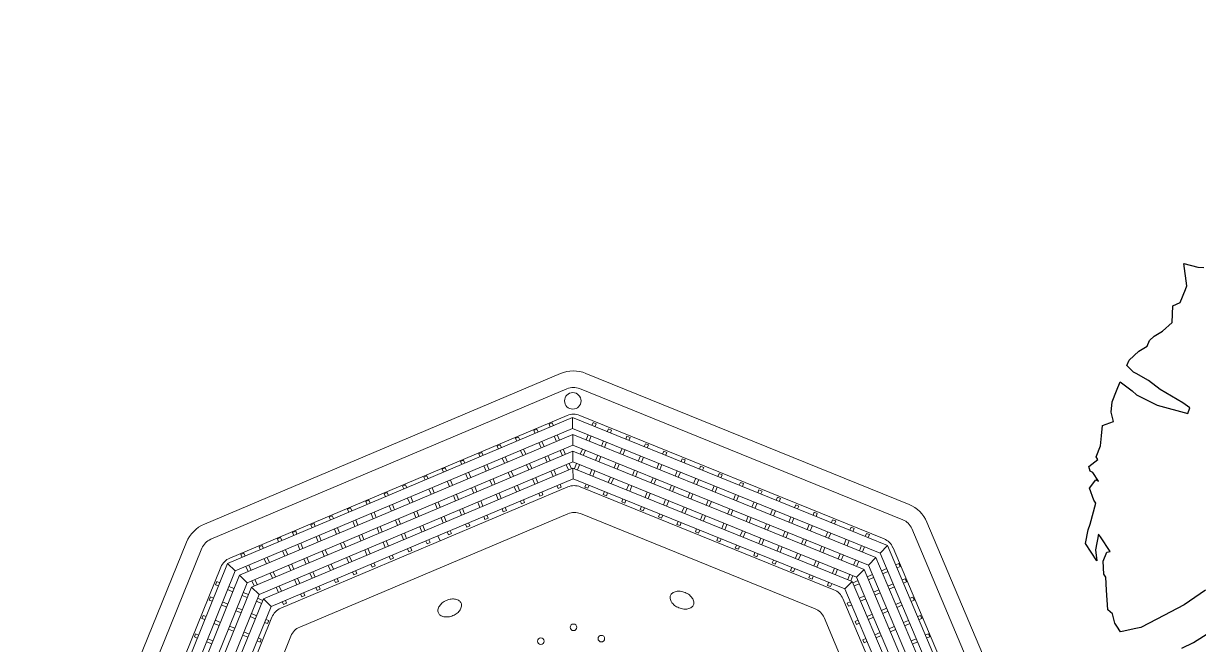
# Model space of a CAD drawing. Header units: millimetres. Extents: x 111 to 1506, y 14 to 566.
# Drawn here: x 251.503 to 255.064, y 95.338 to 97.221 of the extents above; entities that cross this region are included whole.
import ezdxf

# ---------------------------------------------------------------- set-up
doc = ezdxf.new("R2010")
doc.units = ezdxf.units.MM
doc.layers.add('fer', color=8, linetype='Continuous')
doc.layers.add('G', color=254, linetype='Continuous', lineweight=5)
doc.layers.add('PLUMA 0.05', color=240, linetype='Continuous', lineweight=5)

# ---------------------------------------------------------------- blocks, each defined once
blk = doc.blocks.new('ala')
at = {"layer": 'PLUMA 0.05', "color": 25}
for p, q in [((1561.8511, 61.8007), (1561.0222, 60.9717)), ((1561.8822, 61.7257), (1561.0972, 60.9407)), ((1561.965, 61.5257), (1561.2972, 60.8578)), ((1561.9961, 61.4507), (1561.3722, 60.8268)), ((1561.0969, 60.9231), (1561.4613, 61.2875)), ((1561.127, 60.9107), (1561.4825, 61.2663)), ((1561.144, 60.9036), (1561.4946, 61.2542)), ((1561.174, 60.8912), (1561.5158, 61.233)), ((1561.1911, 60.8841), (1561.5279, 61.221)), ((1561.2211, 60.8717), (1561.5491, 61.1997)), ((1561.2381, 60.8647), (1561.5612, 61.1877)), ((1561.2681, 60.8522), (1561.5824, 61.1665)), ((1561.3054, 61.1452), (1561.2983, 61.1381)), ((1561.2983, 61.1381), (1561.3051, 61.1313)), ((1561.3122, 61.1384), (1561.3054, 61.1452)), ((1561.3455, 61.1051), (1561.3334, 61.1172)), ((1561.2628, 61.1026), (1561.2557, 61.0955)), ((1561.2557, 61.0955), (1561.2625, 61.0887)), ((1561.2696, 61.0958), (1561.2628, 61.1026)), ((1561.3263, 61.1101), (1561.3384, 61.098)), ((1561.2201, 61.06), (1561.2131, 61.0529)), ((1561.2131, 61.0529), (1561.2199, 61.0461)), ((1561.227, 61.0532), (1561.2201, 61.06)), ((1561.2837, 61.0675), (1561.2958, 61.0554)), ((1561.3029, 61.0625), (1561.2908, 61.0745)), ((1561.1775, 61.0174), (1561.1705, 61.0103)), ((1561.1705, 61.0103), (1561.1773, 61.0035)), ((1561.1844, 61.0105), (1561.1775, 61.0174)), ((1561.2411, 61.0249), (1561.2532, 61.0128)), ((1561.2602, 61.0199), (1561.2482, 61.0319)), ((1561.317, 61.0342), (1561.3291, 61.0221)), ((1561.3361, 61.0292), (1561.3241, 61.0413)), ((1561.3694, 60.9959), (1561.3574, 61.008)), ((1561.142, 60.9818), (1561.1349, 60.9748)), ((1561.1349, 60.9748), (1561.1417, 60.9679)), ((1561.1488, 60.975), (1561.142, 60.9818)), ((1561.1985, 60.9823), (1561.2106, 60.9702)), ((1561.2176, 60.9773), (1561.2056, 60.9893)), ((1561.2744, 60.9916), (1561.2865, 60.9795)), ((1561.2935, 60.9866), (1561.2815, 60.9987)), ((1561.3503, 61.0009), (1561.3623, 60.9889)), ((1561.3974, 60.9679), (1561.3906, 60.9747)), ((1561.163, 60.9467), (1561.175, 60.9347)), ((1561.1821, 60.9417), (1561.17, 60.9538)), ((1561.2318, 60.949), (1561.2438, 60.9369)), ((1561.2509, 60.944), (1561.2389, 60.956)), ((1561.3077, 60.9583), (1561.3197, 60.9463)), ((1561.3268, 60.9533), (1561.3147, 60.9654)), ((1561.3836, 60.9676), (1561.3904, 60.9608)), ((1561.3974, 60.9679), (1561.3904, 60.9608)), ((1561.0075, 60.9364), (1561.0075, 59.8792)), ((1561.0825, 60.9053), (1561.0825, 59.9103)), ((1561.127, 60.9107), (1561.0969, 60.9231)), ((1561.0969, 60.9231), (1561.0969, 60.4078)), ((1561.127, 60.9107), (1561.127, 60.4078)), ((1561.174, 60.8912), (1561.144, 60.9036)), ((1561.144, 60.9036), (1561.144, 60.4078)), ((1561.1962, 60.9134), (1561.2083, 60.9014)), ((1561.2154, 60.9084), (1561.2033, 60.9205)), ((1561.2651, 60.9157), (1561.2771, 60.9036)), ((1561.2842, 60.9107), (1561.2721, 60.9228)), ((1561.3409, 60.925), (1561.3478, 60.9182)), ((1561.3548, 60.9253), (1561.3478, 60.9182)), ((1561.3548, 60.9253), (1561.348, 60.9321)), ((1561.174, 60.8912), (1561.174, 60.4078)), ((1561.2211, 60.8717), (1561.1911, 60.8841)), ((1561.1911, 60.8841), (1561.1911, 60.4078)), ((1561.2211, 60.8717), (1561.2211, 60.4078)), ((1561.2295, 60.8802), (1561.2416, 60.8681)), ((1561.2486, 60.8752), (1561.2366, 60.8872)), ((1561.2983, 60.8824), (1561.3052, 60.8756)), ((1561.3122, 60.8827), (1561.3052, 60.8756)), ((1561.3122, 60.8827), (1561.3054, 60.8895)), ((1561.0873, 60.8498), (1561.0873, 60.8598)), ((1561.0873, 60.8598), (1561.0969, 60.8598)), ((1561.0969, 60.8498), (1561.0873, 60.8498)), ((1561.127, 60.8598), (1561.144, 60.8598)), ((1561.144, 60.8498), (1561.127, 60.8498)), ((1561.174, 60.8598), (1561.1911, 60.8598)), ((1561.1911, 60.8498), (1561.174, 60.8498)), ((1561.2211, 60.8598), (1561.2381, 60.8598)), ((1561.2381, 60.8498), (1561.2211, 60.8498)), ((1561.2681, 60.8522), (1561.2381, 60.8647)), ((1561.2381, 60.8647), (1561.2381, 60.4078)), ((1561.2681, 60.8522), (1561.2681, 60.4078)), ((1561.0873, 60.7995), (1561.0873, 60.8095)), ((1561.0873, 60.8095), (1561.0969, 60.8095)), ((1561.0969, 60.7995), (1561.0873, 60.7995)), ((1561.127, 60.8095), (1561.144, 60.8095)), ((1561.144, 60.7995), (1561.127, 60.7995)), ((1561.174, 60.8095), (1561.1911, 60.8095)), ((1561.1911, 60.7995), (1561.174, 60.7995)), ((1561.2211, 60.8095), (1561.2381, 60.8095)), ((1561.2381, 60.7995), (1561.2211, 60.7995)), ((1561.2681, 60.8095), (1561.2778, 60.8095)), ((1561.2778, 60.7995), (1561.2681, 60.7995)), ((1561.2778, 60.7995), (1561.2778, 60.8095)), ((1561.2825, 60.8225), (1561.2825, 59.9931)), ((1561.3575, 60.7914), (1561.3575, 60.0242)), ((1561.0873, 60.7392), (1561.0873, 60.7492)), ((1561.0873, 60.7492), (1561.0969, 60.7492)), ((1561.0969, 60.7392), (1561.0873, 60.7392)), ((1561.127, 60.7492), (1561.144, 60.7492)), ((1561.144, 60.7392), (1561.127, 60.7392)), ((1561.174, 60.7492), (1561.1911, 60.7492)), ((1561.1911, 60.7392), (1561.174, 60.7392)), ((1561.2211, 60.7492), (1561.2381, 60.7492)), ((1561.2381, 60.7392), (1561.2211, 60.7392)), ((1561.2681, 60.7492), (1561.2778, 60.7492)), ((1561.2778, 60.7392), (1561.2681, 60.7392)), ((1561.2778, 60.7392), (1561.2778, 60.7492)), ((1561.0873, 60.679), (1561.0873, 60.689)), ((1561.0873, 60.689), (1561.0969, 60.689)), ((1561.127, 60.689), (1561.144, 60.689)), ((1561.174, 60.689), (1561.1911, 60.689)), ((1561.2211, 60.689), (1561.2381, 60.689)), ((1561.2681, 60.689), (1561.2778, 60.689)), ((1561.2778, 60.679), (1561.2778, 60.689)), ((1561.0969, 60.679), (1561.0873, 60.679)), ((1561.144, 60.679), (1561.127, 60.679)), ((1561.1911, 60.679), (1561.174, 60.679)), ((1561.2381, 60.679), (1561.2211, 60.679)), ((1561.2778, 60.679), (1561.2681, 60.679)), ((1561.0873, 60.6187), (1561.0873, 60.6287)), ((1561.0873, 60.6287), (1561.0969, 60.6287)), ((1561.0969, 60.6187), (1561.0873, 60.6187)), ((1561.127, 60.6287), (1561.144, 60.6287)), ((1561.144, 60.6187), (1561.127, 60.6187)), ((1561.174, 60.6287), (1561.1911, 60.6287)), ((1561.1911, 60.6187), (1561.174, 60.6187)), ((1561.2211, 60.6287), (1561.2381, 60.6287)), ((1561.2381, 60.6187), (1561.2211, 60.6187)), ((1561.2681, 60.6287), (1561.2778, 60.6287)), ((1561.2778, 60.6187), (1561.2681, 60.6187)), ((1561.2778, 60.6187), (1561.2778, 60.6287)), ((1561.0873, 60.5585), (1561.0873, 60.5685)), ((1561.0873, 60.5685), (1561.0969, 60.5685)), ((1561.0969, 60.5585), (1561.0873, 60.5585)), ((1561.127, 60.5685), (1561.144, 60.5685)), ((1561.144, 60.5585), (1561.127, 60.5585)), ((1561.174, 60.5685), (1561.1911, 60.5685)), ((1561.1911, 60.5585), (1561.174, 60.5585)), ((1561.2211, 60.5685), (1561.2381, 60.5685)), ((1561.2381, 60.5585), (1561.2211, 60.5585)), ((1561.2681, 60.5685), (1561.2778, 60.5685)), ((1561.2778, 60.5585), (1561.2681, 60.5585)), ((1561.2778, 60.5585), (1561.2778, 60.5685)), ((1561.0873, 60.4982), (1561.0873, 60.5082)), ((1561.0873, 60.5082), (1561.0969, 60.5082)), ((1561.0969, 60.4982), (1561.0873, 60.4982)), ((1561.127, 60.5082), (1561.144, 60.5082)), ((1561.144, 60.4982), (1561.127, 60.4982)), ((1561.174, 60.5082), (1561.1911, 60.5082)), ((1561.1911, 60.4982), (1561.174, 60.4982)), ((1561.2211, 60.5082), (1561.2381, 60.5082)), ((1561.2381, 60.4982), (1561.2211, 60.4982)), ((1561.2681, 60.5082), (1561.2778, 60.5082)), ((1561.2778, 60.4982), (1561.2681, 60.4982)), ((1561.2778, 60.4982), (1561.2778, 60.5082)), ((1561.0873, 60.4379), (1561.0873, 60.4479)), ((1561.0873, 60.4479), (1561.0969, 60.4479)), ((1561.127, 60.4479), (1561.144, 60.4479)), ((1561.174, 60.4479), (1561.1911, 60.4479)), ((1561.2211, 60.4479), (1561.2381, 60.4479)), ((1561.2681, 60.4479), (1561.2778, 60.4479)), ((1561.2778, 60.4379), (1561.2778, 60.4479)), ((1561.0969, 60.4379), (1561.0873, 60.4379)), ((1561.0969, 59.8925), (1561.0969, 60.4078)), ((1561.144, 60.4379), (1561.127, 60.4379)), ((1561.127, 59.9049), (1561.127, 60.4078)), ((1561.144, 59.912), (1561.144, 60.4078)), ((1561.1911, 60.4379), (1561.174, 60.4379)), ((1561.174, 59.9244), (1561.174, 60.4078)), ((1561.1911, 59.9315), (1561.1911, 60.4078)), ((1561.2381, 60.4379), (1561.2211, 60.4379)), ((1561.2211, 59.9439), (1561.2211, 60.4078)), ((1561.2381, 59.951), (1561.2381, 60.4078)), ((1561.2778, 60.4379), (1561.2681, 60.4379)), ((1561.2681, 59.9634), (1561.2681, 60.4078)), ((1561.0969, 60.3777), (1561.0873, 60.3777)), ((1561.0873, 60.3777), (1561.0873, 60.3677)), ((1561.0873, 60.3677), (1561.0969, 60.3677)), ((1561.144, 60.3777), (1561.127, 60.3777)), ((1561.127, 60.3677), (1561.144, 60.3677)), ((1561.1911, 60.3777), (1561.174, 60.3777)), ((1561.174, 60.3677), (1561.1911, 60.3677)), ((1561.2381, 60.3777), (1561.2211, 60.3777)), ((1561.2211, 60.3677), (1561.2381, 60.3677)), ((1561.2778, 60.3777), (1561.2681, 60.3777)), ((1561.2681, 60.3677), (1561.2778, 60.3677)), ((1561.2778, 60.3777), (1561.2778, 60.3677)), ((1561.0969, 60.3174), (1561.0873, 60.3174)), ((1561.0873, 60.3174), (1561.0873, 60.3074)), ((1561.0873, 60.3074), (1561.0969, 60.3074)), ((1561.144, 60.3174), (1561.127, 60.3174)), ((1561.127, 60.3074), (1561.144, 60.3074)), ((1561.1911, 60.3174), (1561.174, 60.3174)), ((1561.174, 60.3074), (1561.1911, 60.3074)), ((1561.2381, 60.3174), (1561.2211, 60.3174)), ((1561.2211, 60.3074), (1561.2381, 60.3074)), ((1561.2778, 60.3174), (1561.2681, 60.3174)), ((1561.2681, 60.3074), (1561.2778, 60.3074)), ((1561.2778, 60.3174), (1561.2778, 60.3074)), ((1561.0969, 60.2572), (1561.0873, 60.2572)), ((1561.0873, 60.2572), (1561.0873, 60.2472)), ((1561.0873, 60.2472), (1561.0969, 60.2472)), ((1561.144, 60.2572), (1561.127, 60.2572)), ((1561.127, 60.2472), (1561.144, 60.2472)), ((1561.1911, 60.2572), (1561.174, 60.2572)), ((1561.174, 60.2472), (1561.1911, 60.2472)), ((1561.2381, 60.2572), (1561.2211, 60.2572)), ((1561.2211, 60.2472), (1561.2381, 60.2472)), ((1561.2778, 60.2572), (1561.2681, 60.2572)), ((1561.2681, 60.2472), (1561.2778, 60.2472)), ((1561.2778, 60.2572), (1561.2778, 60.2472)), ((1561.0969, 60.1969), (1561.0873, 60.1969)), ((1561.0873, 60.1969), (1561.0873, 60.1869)), ((1561.144, 60.1969), (1561.127, 60.1969)), ((1561.1911, 60.1969), (1561.174, 60.1969)), ((1561.2381, 60.1969), (1561.2211, 60.1969)), ((1561.2778, 60.1969), (1561.2681, 60.1969)), ((1561.2778, 60.1969), (1561.2778, 60.1869)), ((1561.0873, 60.1869), (1561.0969, 60.1869)), ((1561.127, 60.1869), (1561.144, 60.1869)), ((1561.174, 60.1869), (1561.1911, 60.1869)), ((1561.2211, 60.1869), (1561.2381, 60.1869)), ((1561.2681, 60.1869), (1561.2778, 60.1869)), ((1561.0969, 60.1366), (1561.0873, 60.1366)), ((1561.0873, 60.1366), (1561.0873, 60.1266)), ((1561.0873, 60.1266), (1561.0969, 60.1266)), ((1561.144, 60.1366), (1561.127, 60.1366)), ((1561.127, 60.1266), (1561.144, 60.1266)), ((1561.1911, 60.1366), (1561.174, 60.1366)), ((1561.174, 60.1266), (1561.1911, 60.1266)), ((1561.2381, 60.1366), (1561.2211, 60.1366)), ((1561.2211, 60.1266), (1561.2381, 60.1266)), ((1561.2778, 60.1366), (1561.2681, 60.1366)), ((1561.2681, 60.1266), (1561.2778, 60.1266)), ((1561.2778, 60.1366), (1561.2778, 60.1266)), ((1561.0969, 60.0764), (1561.0873, 60.0764)), ((1561.0873, 60.0764), (1561.0873, 60.0664)), ((1561.0873, 60.0664), (1561.0969, 60.0664)), ((1561.144, 60.0764), (1561.127, 60.0764)), ((1561.127, 60.0664), (1561.144, 60.0664)), ((1561.1911, 60.0764), (1561.174, 60.0764)), ((1561.174, 60.0664), (1561.1911, 60.0664)), ((1561.2381, 60.0764), (1561.2211, 60.0764)), ((1561.2211, 60.0664), (1561.2381, 60.0664)), ((1561.2778, 60.0764), (1561.2681, 60.0764)), ((1561.2681, 60.0664), (1561.2778, 60.0664)), ((1561.2778, 60.0764), (1561.2778, 60.0664)), ((1561.0969, 60.0161), (1561.0873, 60.0161)), ((1561.0873, 60.0161), (1561.0873, 60.0061)), ((1561.144, 60.0161), (1561.127, 60.0161)), ((1561.1911, 60.0161), (1561.174, 60.0161)), ((1561.2381, 60.0161), (1561.2211, 60.0161)), ((1561.2778, 60.0161), (1561.2681, 60.0161)), ((1561.2778, 60.0161), (1561.2778, 60.0061)), ((1561.0873, 60.0061), (1561.0969, 60.0061)), ((1561.127, 60.0061), (1561.144, 60.0061)), ((1561.174, 60.0061), (1561.1911, 60.0061)), ((1561.2211, 60.0061), (1561.2381, 60.0061)), ((1561.2681, 60.0061), (1561.2778, 60.0061)), ((1561.9961, 59.365), (1561.3722, 59.9888)), ((1561.0969, 59.9658), (1561.0873, 59.9658)), ((1561.0873, 59.9658), (1561.0873, 59.9558)), ((1561.0873, 59.9558), (1561.0969, 59.9558)), ((1561.144, 59.9658), (1561.127, 59.9658)), ((1561.127, 59.9558), (1561.144, 59.9558)), ((1561.1911, 59.9658), (1561.174, 59.9658)), ((1561.174, 59.9558), (1561.1911, 59.9558)), ((1561.2211, 59.9439), (1561.1911, 59.9315)), ((1561.2381, 59.9658), (1561.2211, 59.9658)), ((1561.2211, 59.9558), (1561.2381, 59.9558)), ((1561.2211, 59.9439), (1561.5491, 59.6159)), ((1561.2295, 59.9355), (1561.2416, 59.9475)), ((1561.2486, 59.9404), (1561.2366, 59.9284)), ((1561.2681, 59.9634), (1561.2381, 59.951)), ((1561.2381, 59.951), (1561.5612, 59.6279)), ((1561.2681, 59.9634), (1561.5824, 59.6491)), ((1561.965, 59.29), (1561.2972, 59.9578)), ((1561.2983, 59.9332), (1561.3052, 59.94)), ((1561.3122, 59.9329), (1561.3052, 59.94)), ((1561.127, 59.9049), (1561.0969, 59.8925)), ((1561.127, 59.9049), (1561.4825, 59.5493)), ((1561.174, 59.9244), (1561.144, 59.912)), ((1561.144, 59.912), (1561.4946, 59.5614)), ((1561.174, 59.9244), (1561.5158, 59.5826)), ((1561.1911, 59.9315), (1561.5279, 59.5947)), ((1561.1962, 59.9022), (1561.2083, 59.9142)), ((1561.2154, 59.9072), (1561.2033, 59.8951)), ((1561.2651, 59.8999), (1561.2771, 59.912)), ((1561.2842, 59.9049), (1561.2721, 59.8928)), ((1561.3122, 59.9329), (1561.3054, 59.9261)), ((1561.0969, 59.8925), (1561.4613, 59.5281)), ((1561.8822, 59.09), (1561.0972, 59.8749)), ((1561.163, 59.8689), (1561.175, 59.881)), ((1561.1821, 59.8739), (1561.17, 59.8618)), ((1561.2318, 59.8666), (1561.2438, 59.8787)), ((1561.2509, 59.8716), (1561.2389, 59.8596)), ((1561.3077, 59.8573), (1561.3197, 59.8694)), ((1561.3409, 59.8906), (1561.3478, 59.8974)), ((1561.3548, 59.8903), (1561.3478, 59.8974)), ((1561.3548, 59.8903), (1561.348, 59.8835)), ((1561.8511, 59.015), (1561.0222, 59.8439)), ((1561.1349, 59.8409), (1561.1417, 59.8477)), ((1561.142, 59.8338), (1561.1349, 59.8409)), ((1561.1488, 59.8406), (1561.142, 59.8338)), ((1561.1985, 59.8334), (1561.2106, 59.8454)), ((1561.2176, 59.8384), (1561.2056, 59.8263)), ((1561.2744, 59.824), (1561.2865, 59.8361)), ((1561.3268, 59.8623), (1561.3147, 59.8502)), ((1561.3836, 59.848), (1561.3904, 59.8548)), ((1561.3974, 59.8477), (1561.3904, 59.8548)), ((1561.3974, 59.8477), (1561.3906, 59.8409)), ((1561.1705, 59.8053), (1561.1773, 59.8121)), ((1561.1775, 59.7983), (1561.1705, 59.8053)), ((1561.1844, 59.8051), (1561.1775, 59.7983)), ((1561.2411, 59.7908), (1561.2532, 59.8028)), ((1561.2935, 59.829), (1561.2815, 59.817)), ((1561.3503, 59.8147), (1561.3623, 59.8268)), ((1561.3694, 59.8197), (1561.3574, 59.8076)), ((1561.4262, 59.8054), (1561.433, 59.8122)), ((1561.4401, 59.8051), (1561.433, 59.8122)), ((1561.4401, 59.8051), (1561.4332, 59.7983)), ((1561.2131, 59.7627), (1561.2199, 59.7695)), ((1561.2201, 59.7556), (1561.2131, 59.7627)), ((1561.227, 59.7625), (1561.2201, 59.7556)), ((1561.2602, 59.7957), (1561.2482, 59.7837)), ((1561.317, 59.7814), (1561.3291, 59.7935)), ((1561.3361, 59.7864), (1561.3241, 59.7743)), ((1561.3929, 59.7721), (1561.405, 59.7841)), ((1561.412, 59.7771), (1561.4, 59.765)), ((1561.4688, 59.7627), (1561.4756, 59.7696)), ((1561.4827, 59.7625), (1561.4756, 59.7696)), ((1561.4827, 59.7625), (1561.4758, 59.7557)), ((1561.2557, 59.7201), (1561.2625, 59.7269)), ((1561.2837, 59.7481), (1561.2958, 59.7602)), ((1561.3029, 59.7531), (1561.2908, 59.7411)), ((1561.3596, 59.7388), (1561.3717, 59.7509)), ((1561.3787, 59.7438), (1561.3667, 59.7317)), ((1561.4355, 59.7295), (1561.4476, 59.7415)), ((1561.4546, 59.7345), (1561.4426, 59.7224)), ((1561.5114, 59.7201), (1561.5182, 59.727)), ((1561.5253, 59.7199), (1561.5182, 59.727)), ((1561.2628, 59.713), (1561.2557, 59.7201)), ((1561.2696, 59.7199), (1561.2628, 59.713)), ((1561.3263, 59.7055), (1561.3384, 59.7176)), ((1561.3455, 59.7105), (1561.3334, 59.6985)), ((1561.4022, 59.6962), (1561.4143, 59.7083)), ((1561.4214, 59.7012), (1561.4093, 59.6891)), ((1561.4781, 59.6869), (1561.4902, 59.6989)), ((1561.4972, 59.6918), (1561.4852, 59.6798)), ((1561.5253, 59.7199), (1561.5185, 59.7131)), ((1561.2983, 59.6775), (1561.3051, 59.6843)), ((1561.3054, 59.6704), (1561.2983, 59.6775)), ((1561.3122, 59.6772), (1561.3054, 59.6704)), ((1561.369, 59.6629), (1561.381, 59.675)), ((1561.3881, 59.6679), (1561.376, 59.6558)), ((1561.4448, 59.6536), (1561.4569, 59.6656)), ((1561.464, 59.6586), (1561.4519, 59.6465)), ((1561.5207, 59.6442), (1561.5328, 59.6563)), ((1561.554, 59.6775), (1561.5608, 59.6843)), ((1561.5679, 59.6773), (1561.5608, 59.6843)), ((1561.5679, 59.6773), (1561.5611, 59.6705)), ((1561.5824, 59.6491), (1561.5926, 59.6593)), ((1561.3409, 59.6349), (1561.3477, 59.6417)), ((1561.348, 59.6278), (1561.3409, 59.6349)), ((1561.3548, 59.6346), (1561.348, 59.6278)), ((1561.4116, 59.6203), (1561.4236, 59.6324)), ((1561.4307, 59.6253), (1561.4186, 59.6132)), ((1561.4874, 59.611), (1561.4995, 59.623)), ((1561.5399, 59.6492), (1561.5278, 59.6372)), ((1561.9582, 59.2309), (1561.5612, 59.6279)), ((1561.9706, 59.2609), (1561.5824, 59.6491)), ((1561.6105, 59.6347), (1561.6037, 59.6278)), ((1561.6105, 59.6347), (1561.6176, 59.6276)), ((1561.6108, 59.6208), (1561.6176, 59.6276)), ((1561.3835, 59.5923), (1561.3903, 59.5991)), ((1561.3906, 59.5852), (1561.3835, 59.5923)), ((1561.3974, 59.592), (1561.3906, 59.5852)), ((1561.4542, 59.5777), (1561.4662, 59.5898)), ((1561.5066, 59.616), (1561.4945, 59.6039)), ((1561.9387, 59.1838), (1561.5279, 59.5947)), ((1561.9511, 59.2138), (1561.5491, 59.6159)), ((1561.5825, 59.6066), (1561.5704, 59.5946)), ((1561.5775, 59.5875), (1561.5895, 59.5996)), ((1561.6531, 59.5921), (1561.6463, 59.5852)), ((1561.6531, 59.5921), (1561.6602, 59.585)), ((1561.6534, 59.5782), (1561.6602, 59.585)), ((1561.4261, 59.5497), (1561.433, 59.5565)), ((1561.4332, 59.5426), (1561.4261, 59.5497)), ((1561.44, 59.5494), (1561.4332, 59.5426)), ((1561.4733, 59.5827), (1561.4612, 59.5706)), ((1561.9121, 59.1197), (1561.4825, 59.5493)), ((1561.9192, 59.1368), (1561.4946, 59.5614)), ((1561.9316, 59.1668), (1561.5158, 59.5826)), ((1561.5492, 59.5733), (1561.5371, 59.5613)), ((1561.5442, 59.5542), (1561.5563, 59.5663)), ((1561.6251, 59.564), (1561.613, 59.552)), ((1561.6201, 59.5449), (1561.6321, 59.5569)), ((1561.6957, 59.5494), (1561.6889, 59.5426)), ((1561.6957, 59.5494), (1561.7028, 59.5424)), ((1561.8997, 59.0897), (1561.4613, 59.5281)), ((1561.5159, 59.5401), (1561.5039, 59.528)), ((1561.5109, 59.5209), (1561.523, 59.533)), ((1561.5918, 59.5307), (1561.5797, 59.5187)), ((1561.5868, 59.5116), (1561.5989, 59.5237)), ((1561.6677, 59.5214), (1561.6556, 59.5093)), ((1561.6627, 59.5023), (1561.6748, 59.5143)), ((1561.696, 59.5355), (1561.7028, 59.5424)), ((1561.4826, 59.5068), (1561.4758, 59.5)), ((1561.4758, 59.5), (1561.4829, 59.4929)), ((1561.4829, 59.4929), (1561.4897, 59.4997)), ((1561.5585, 59.4975), (1561.5465, 59.4854)), ((1561.5535, 59.4783), (1561.5656, 59.4904)), ((1561.6344, 59.4881), (1561.6224, 59.4761)), ((1561.6294, 59.469), (1561.6415, 59.4811)), ((1561.7103, 59.4788), (1561.6982, 59.4667)), ((1561.7383, 59.5068), (1561.7315, 59.5)), ((1561.7383, 59.5068), (1561.7454, 59.4998)), ((1561.7386, 59.4929), (1561.7454, 59.4998)), ((1561.5252, 59.4642), (1561.5184, 59.4574)), ((1561.5184, 59.4574), (1561.5255, 59.4503)), ((1561.5255, 59.4503), (1561.5323, 59.4571)), ((1561.6011, 59.4549), (1561.5891, 59.4428)), ((1561.5961, 59.4357), (1561.6082, 59.4478)), ((1561.677, 59.4455), (1561.665, 59.4335)), ((1561.7053, 59.4597), (1561.7174, 59.4717)), ((1561.7809, 59.4642), (1561.7741, 59.4574)), ((1561.7809, 59.4642), (1561.788, 59.4571)), ((1561.7812, 59.4503), (1561.788, 59.4571)), ((1561.5679, 59.4216), (1561.561, 59.4148)), ((1561.561, 59.4148), (1561.5681, 59.4077)), ((1561.5681, 59.4077), (1561.5749, 59.4145)), ((1561.6437, 59.4122), (1561.6317, 59.4002)), ((1561.672, 59.4264), (1561.6841, 59.4384)), ((1561.7529, 59.4362), (1561.7409, 59.4241)), ((1561.7479, 59.417), (1561.76, 59.4291)), ((1561.8236, 59.4216), (1561.8167, 59.4148)), ((1561.8236, 59.4216), (1561.8306, 59.4145)), ((1561.8238, 59.4077), (1561.8306, 59.4145)), ((1561.6105, 59.379), (1561.6036, 59.3721)), ((1561.6036, 59.3721), (1561.6107, 59.3651)), ((1561.6107, 59.3651), (1561.6175, 59.3719)), ((1561.6388, 59.3931), (1561.6508, 59.4052)), ((1561.7196, 59.4029), (1561.7076, 59.3908)), ((1561.7146, 59.3838), (1561.7267, 59.3958)), ((1561.7955, 59.3936), (1561.7835, 59.3815)), ((1561.7905, 59.3744), (1561.8026, 59.3865)), ((1561.8662, 59.379), (1561.8593, 59.3722)), ((1561.8662, 59.379), (1561.8732, 59.3719)), ((1561.8664, 59.3651), (1561.8732, 59.3719)), ((1561.6531, 59.3364), (1561.6463, 59.3295)), ((1561.6864, 59.3696), (1561.6743, 59.3576)), ((1561.6814, 59.3505), (1561.6934, 59.3626)), ((1561.7622, 59.3603), (1561.7502, 59.3482)), ((1561.7573, 59.3412), (1561.7693, 59.3532)), ((1561.8381, 59.351), (1561.8261, 59.3389)), ((1561.8331, 59.3318), (1561.8452, 59.3439)), ((1561.9017, 59.3435), (1561.8949, 59.3366)), ((1561.9017, 59.3435), (1561.9088, 59.3364)), ((1561.902, 59.3296), (1561.9088, 59.3364)), ((1562.7986, 59.3503), (1562.0314, 59.3503)), ((1561.6463, 59.3295), (1561.6533, 59.3225)), ((1561.6533, 59.3225), (1561.6602, 59.3293)), ((1561.729, 59.327), (1561.7169, 59.315)), ((1561.724, 59.3079), (1561.736, 59.3199)), ((1561.8049, 59.3177), (1561.7928, 59.3056)), ((1561.7999, 59.2986), (1561.8119, 59.3106)), ((1561.8737, 59.3154), (1561.8616, 59.3034)), ((1561.8687, 59.2963), (1561.8807, 59.3083)), ((1561.9443, 59.3008), (1561.9375, 59.294)), ((1561.9443, 59.3008), (1561.9514, 59.2938)), ((1561.6957, 59.2937), (1561.6889, 59.2869)), ((1561.6889, 59.2869), (1561.6959, 59.2798)), ((1561.6959, 59.2798), (1561.7028, 59.2867)), ((1561.7716, 59.2844), (1561.7595, 59.2723)), ((1561.7666, 59.2653), (1561.7787, 59.2773)), ((1561.8404, 59.2821), (1561.8283, 59.2701)), ((1561.8354, 59.263), (1561.8475, 59.2751)), ((1561.9163, 59.2728), (1561.9042, 59.2607)), ((1561.9113, 59.2537), (1561.9234, 59.2657)), ((1561.9446, 59.287), (1561.9514, 59.2938)), ((1562.8297, 59.2753), (1562.0004, 59.2753)), ((1562.0233, 59.2705), (1562.0133, 59.2705)), ((1562.0133, 59.2609), (1562.0133, 59.2705)), ((1562.0233, 59.2705), (1562.0233, 59.2609)), ((1562.0836, 59.2705), (1562.0736, 59.2705)), ((1562.0736, 59.2609), (1562.0736, 59.2705)), ((1562.0836, 59.2705), (1562.0836, 59.2609)), ((1561.7383, 59.2511), (1561.7315, 59.2443)), ((1561.7315, 59.2443), (1561.7386, 59.2372)), ((1561.7386, 59.2372), (1561.7454, 59.2441)), ((1561.8071, 59.2489), (1561.7951, 59.2368)), ((1561.8021, 59.2297), (1561.8142, 59.2418)), ((1561.883, 59.2395), (1561.8709, 59.2275)), ((1561.878, 59.2204), (1561.8901, 59.2325)), ((1561.9706, 59.2609), (1561.9582, 59.2309)), ((1561.9582, 59.2309), (1562.8719, 59.2309)), ((1561.9631, 59.2138), (1561.9631, 59.2309)), ((1561.9706, 59.2609), (1562.8595, 59.2609)), ((1561.9731, 59.2309), (1561.9731, 59.2138)), ((1562.0133, 59.2138), (1562.0133, 59.2309)), ((1562.0233, 59.2309), (1562.0233, 59.2138)), ((1562.0736, 59.2138), (1562.0736, 59.2309)), ((1562.0836, 59.2309), (1562.0836, 59.2138)), ((1561.7738, 59.2156), (1561.767, 59.2088)), ((1561.767, 59.2088), (1561.7741, 59.2017)), ((1561.7741, 59.2017), (1561.7809, 59.2085)), ((1561.8497, 59.2063), (1561.8377, 59.1942)), ((1561.8447, 59.1871), (1561.8568, 59.1992)), ((1561.9256, 59.1969), (1561.9136, 59.1849)), ((1561.9511, 59.2138), (1561.9387, 59.1838)), ((1561.9511, 59.2138), (1562.8789, 59.2138)), ((1561.8165, 59.173), (1561.8096, 59.1662)), ((1561.8096, 59.1662), (1561.8167, 59.1591)), ((1561.8167, 59.1591), (1561.8235, 59.1659)), ((1561.8923, 59.1636), (1561.8803, 59.1516)), ((1561.8874, 59.1445), (1561.8994, 59.1566)), ((1561.9316, 59.1668), (1561.9192, 59.1368)), ((1561.9206, 59.1778), (1561.9327, 59.1898)), ((1561.9316, 59.1668), (1562.8984, 59.1668)), ((1561.9387, 59.1838), (1562.8914, 59.1838)), ((1561.9631, 59.1668), (1561.9631, 59.1838)), ((1561.9731, 59.1838), (1561.9731, 59.1668)), ((1562.0133, 59.1668), (1562.0133, 59.1838)), ((1562.0233, 59.1838), (1562.0233, 59.1668)), ((1562.0736, 59.1668), (1562.0736, 59.1838)), ((1562.0836, 59.1838), (1562.0836, 59.1668)), ((1561.8591, 59.1304), (1561.8522, 59.1235)), ((1561.8522, 59.1235), (1561.8593, 59.1165)), ((1561.8593, 59.1165), (1561.8661, 59.1233)), ((1561.9192, 59.1368), (1562.9109, 59.1368)), ((1561.9631, 59.1197), (1561.9631, 59.1368)), ((1561.9731, 59.1368), (1561.9731, 59.1197)), ((1562.0133, 59.1197), (1562.0133, 59.1368)), ((1562.0233, 59.1368), (1562.0233, 59.1197)), ((1562.0736, 59.1197), (1562.0736, 59.1368)), ((1562.0836, 59.1368), (1562.0836, 59.1197)), ((1562.1339, 59.1197), (1562.1339, 59.1368)), ((1562.1439, 59.1368), (1562.1439, 59.1197)), ((1561.9121, 59.1197), (1561.8997, 59.0897)), ((1561.8997, 59.0897), (1562.9304, 59.0897)), ((1561.9121, 59.1197), (1562.9179, 59.1197)), ((1561.9631, 59.0801), (1561.9631, 59.0897)), ((1561.9731, 59.0897), (1561.9731, 59.0801)), ((1562.0133, 59.0801), (1562.0133, 59.0897)), ((1562.0233, 59.0897), (1562.0233, 59.0801)), ((1562.0736, 59.0801), (1562.0736, 59.0897)), ((1562.0836, 59.0897), (1562.0836, 59.0801)), ((1562.1339, 59.0801), (1562.1339, 59.0897)), ((1562.1439, 59.0897), (1562.1439, 59.0801)), ((1562.9126, 59.0753), (1561.9175, 59.0753)), ((1561.9731, 59.0801), (1561.9631, 59.0801)), ((1562.0233, 59.0801), (1562.0133, 59.0801)), ((1562.0836, 59.0801), (1562.0736, 59.0801)), ((1562.1439, 59.0801), (1562.1339, 59.0801)), ((1562.9436, 59.0003), (1561.8865, 59.0003))]:
    blk.add_line(p, q, dxfattribs=at)
blk.add_lwpolyline([(1563.8725, 60.9364), (1563.8725, 59.8792, -0.198912), (1563.8432, 59.8085), (1563.0143, 58.9796, -0.198912), (1562.9436, 58.9503), (1561.8865, 58.9503, -0.198912), (1561.8157, 58.9796), (1560.9868, 59.8085, -0.198912), (1560.9575, 59.8792), (1560.9575, 60.9364, -0.198912), (1560.9868, 61.0071), (1561.8157, 61.836, -0.198912), (1561.8865, 61.8653), (1562.9436, 61.8653, -0.198912), (1563.0143, 61.836), (1563.8432, 61.0071, -0.198912)], format="xyb", close=True, dxfattribs=at)
for centre, radius in [((1561.685, 60.2252), 0.01), ((1561.685, 60.1338), 0.01), ((1561.761, 60.0578), 0.01), ((1561.0496, 59.874), 0.025)]:
    blk.add_circle(centre, radius, dxfattribs=at)
for centre, radius, start, end in [((1561.0575, 60.9364), 0.05, 135, 180), ((1561.1325, 60.9053), 0.05, 135, 180), ((1561.3325, 60.8225), 0.05, 135, 180), ((1561.4075, 60.7914), 0.05, 135, 180), ((1561.4911, 60.4185), 0.0286, 121.8535, 146.3099), ((1561.485, 60.4283), 0.017, 90, 121.8535), ((1561.485, 60.4283), 0.017, 58.1465, 90), ((1561.4789, 60.4185), 0.0286, 33.6901, 58.1465), ((1561.5161, 60.4078), 0.0561, 164.5629, 180), ((1561.5161, 60.4078), 0.0561, 180, 195.4371), ((1561.5008, 60.412), 0.0402, 146.3099, 164.5629), ((1561.4693, 60.412), 0.0402, 15.4371, 33.6901), ((1561.454, 60.4078), 0.0561, 0, 15.4371), ((1561.454, 60.4078), 0.0561, 344.5629, 0), ((1561.5008, 60.4036), 0.0402, 195.4371, 213.6901), ((1561.4911, 60.3971), 0.0286, 213.6901, 238.1465), ((1561.485, 60.3873), 0.017, 238.1465, 270), ((1561.485, 60.3873), 0.017, 270, 301.8535), ((1561.4789, 60.3971), 0.0286, 301.8535, 326.3099), ((1561.4693, 60.4036), 0.0402, 326.3099, 344.5629), ((1561.4075, 60.0242), 0.05, 180, 225), ((1561.3325, 59.9931), 0.05, 180, 225), ((1561.1325, 59.9103), 0.05, 180, 225), ((1561.0575, 59.8792), 0.05, 180, 225), ((1561.7684, 59.7763), 0.0286, 166.8535, 191.3099), ((1561.7798, 59.7785), 0.0402, 191.3099, 209.5629), ((1561.7572, 59.7789), 0.017, 135, 166.8535), ((1561.7572, 59.7789), 0.017, 103.1465, 135), ((1561.7598, 59.7676), 0.0286, 78.6901, 103.1465), ((1561.7575, 59.7562), 0.0402, 60.4371, 78.6901), ((1561.7497, 59.7424), 0.0561, 45, 60.4371), ((1561.7497, 59.7424), 0.0561, 29.5629, 45), ((1561.7635, 59.7503), 0.0402, 11.3099, 29.5629), ((1561.7936, 59.7864), 0.0561, 209.5629, 225), ((1561.7936, 59.7864), 0.0561, 225, 240.4371), ((1561.7858, 59.7726), 0.0402, 240.4371, 258.6901), ((1561.7835, 59.7612), 0.0286, 258.6901, 283.1465), ((1561.7861, 59.7499), 0.017, 283.1465, 315), ((1561.7861, 59.7499), 0.017, 315, 346.8535), ((1561.7749, 59.7526), 0.0286, 346.8535, 11.3099), ((1562.0314, 59.4003), 0.05, 225, 270), ((1562.0004, 59.3253), 0.05, 225, 270), ((1561.9175, 59.1253), 0.05, 225, 270), ((1561.8865, 59.0503), 0.05, 225, 270)]:
    blk.add_arc(centre, radius, start, end, dxfattribs=at)
blk = doc.blocks.new('tr')
at = {"layer": 'fer', "color": 97}
for p, q in [((1379.3659, 205.4522), (1379.3182, 205.4869)), ((1379.3659, 205.4522), (1379.3182, 205.4869)), ((1379.2052, 205.4262), (1379.2706, 205.3829)), ((1379.2052, 205.4262), (1379.2706, 205.3829)), ((1379.3956, 205.4262), (1379.3659, 205.4522)), ((1379.3956, 205.4262), (1379.3659, 205.4522)), ((1379.2706, 205.3829), (1379.3421, 205.3222)), ((1379.2706, 205.3829), (1379.3421, 205.3222)), ((1379.3421, 205.3222), (1379.3837, 205.2876)), ((1379.3421, 205.3222), (1379.3837, 205.2876)), ((1379.3837, 205.2876), (1379.3956, 205.2702)), ((1379.3837, 205.2876), (1379.3956, 205.2702)), ((1379.3956, 205.2702), (1379.4135, 205.2442)), ((1379.3956, 205.2702), (1379.4135, 205.2442)), ((1379.4075, 205.2182), (1379.4016, 205.2096)), ((1379.4075, 205.2182), (1379.4016, 205.2096)), ((1379.4194, 205.2356), (1379.4075, 205.2182)), ((1379.4194, 205.2356), (1379.4075, 205.2182)), ((1379.4135, 205.2442), (1379.4194, 205.2356)), ((1379.4135, 205.2442), (1379.4135, 205.2442)), ((1379.4135, 205.2442), (1379.4194, 205.2356)), ((1379.4135, 205.2442), (1379.4135, 205.2442)), ((1379.3778, 205.1922), (1379.3718, 205.1749)), ((1379.3778, 205.1922), (1379.3718, 205.1749)), ((1379.4016, 205.2096), (1379.3778, 205.1922)), ((1379.4016, 205.2096), (1379.3778, 205.1922)), ((1379.3778, 205.1922), (1379.3778, 205.1922)), ((1379.3778, 205.1922), (1379.3778, 205.1922)), ((1379.3778, 205.1922), (1379.3778, 205.1922)), ((1379.3778, 205.1922), (1379.3778, 205.1922)), ((1378.7053, 205.1489), (1378.6934, 205.0709)), ((1378.7053, 205.1489), (1378.6934, 205.0709)), ((1378.7112, 205.1749), (1378.7053, 205.1489)), ((1378.7112, 205.1749), (1378.7053, 205.1489)), ((1378.7291, 205.1749), (1378.7112, 205.1749)), ((1378.7291, 205.1749), (1378.7112, 205.1749)), ((1378.741, 205.0796), (1378.7291, 205.1749)), ((1378.741, 205.0796), (1378.7291, 205.1749)), ((1379.3182, 205.1489), (1379.2825, 205.1316)), ((1379.3182, 205.1489), (1379.2825, 205.1316)), ((1379.3718, 205.1749), (1379.3182, 205.1489)), ((1379.3718, 205.1749), (1379.3182, 205.1489)), ((1379.3182, 205.1489), (1379.3182, 205.1489)), ((1379.3182, 205.1489), (1379.3182, 205.1489)), ((1379.2052, 205.1142), (1379.1754, 205.0709)), ((1379.2052, 205.1142), (1379.1754, 205.0709)), ((1379.2111, 205.1056), (1379.2052, 205.1142)), ((1379.2111, 205.1056), (1379.2052, 205.1142)), ((1379.2409, 205.1056), (1379.2111, 205.1056)), ((1379.2409, 205.1056), (1379.2111, 205.1056)), ((1379.2766, 205.1229), (1379.2409, 205.1056)), ((1379.2766, 205.1229), (1379.2409, 205.1056)), ((1379.2825, 205.1316), (1379.2766, 205.1229)), ((1379.2825, 205.1316), (1379.2766, 205.1229)), ((1378.6934, 205.0709), (1378.6815, 205.0276)), ((1378.6934, 205.0709), (1378.6815, 205.0276)), ((1378.735, 205.0103), (1378.741, 205.0796)), ((1378.735, 205.0103), (1378.741, 205.0796)), ((1379.1695, 205.0622), (1379.2171, 205.0709)), ((1379.1754, 205.0709), (1379.1695, 205.0622)), ((1379.1695, 205.0622), (1379.2171, 205.0709)), ((1379.1754, 205.0709), (1379.1695, 205.0622)), ((1379.2468, 205.0882), (1379.2111, 205.0363)), ((1379.2468, 205.0882), (1379.2111, 205.0363)), ((1379.2171, 205.0709), (1379.2468, 205.0882)), ((1379.2171, 205.0709), (1379.2468, 205.0882)), ((1378.3066, 205.0363), (1378.3006, 205.0536)), ((1378.3066, 205.0363), (1378.3006, 205.0536)), ((1378.3125, 204.9929), (1378.3066, 205.0363)), ((1378.3125, 204.9929), (1378.3066, 205.0363)), ((1379.2111, 205.0363), (1379.1695, 205.0276)), ((1379.2111, 205.0363), (1379.1695, 205.0276)), ((1378.372, 205.0276), (1378.3125, 204.9929)), ((1378.372, 205.0276), (1378.3125, 204.9929)), ((1378.3839, 205.0276), (1378.372, 205.0276)), ((1378.3839, 205.0276), (1378.372, 205.0276)), ((1378.4256, 205.0276), (1378.3839, 205.0276)), ((1378.4256, 205.0276), (1378.3839, 205.0276)), ((1378.4434, 205.0103), (1378.4256, 205.0276)), ((1378.4434, 205.0103), (1378.4256, 205.0276)), ((1378.491, 205.0276), (1378.4434, 205.0103)), ((1378.491, 205.0276), (1378.4434, 205.0103)), ((1378.5268, 205.0103), (1378.491, 205.0276)), ((1378.5268, 205.0103), (1378.491, 205.0276)), ((1378.5506, 204.9929), (1378.5268, 205.0103)), ((1378.5506, 204.9929), (1378.5268, 205.0103)), ((1378.6815, 205.0276), (1378.6755, 204.9843)), ((1378.6815, 205.0276), (1378.6755, 204.9843)), ((1378.7291, 204.9929), (1378.735, 205.0103)), ((1378.7291, 204.9929), (1378.735, 205.0103)), ((1379.0207, 205.0016), (1379.0028, 204.9756)), ((1379.0207, 205.0016), (1379.0028, 204.9756)), ((1379.0207, 204.9929), (1379.0207, 205.0016)), ((1379.0207, 204.9929), (1379.0207, 205.0016)), ((1379.0802, 205.0103), (1379.0505, 204.9843)), ((1379.0802, 205.0103), (1379.0505, 204.9843)), ((1379.0862, 205.0189), (1379.0802, 205.0103)), ((1379.0862, 205.0189), (1379.0802, 205.0103)), ((1379.1516, 205.0276), (1379.0862, 205.0189)), ((1379.1516, 205.0276), (1379.0862, 205.0189)), ((1379.0862, 205.0189), (1379.0862, 205.0189)), ((1379.0862, 205.0189), (1379.0862, 205.0189)), ((1379.1695, 205.0276), (1379.1516, 205.0276)), ((1379.1695, 205.0276), (1379.1516, 205.0276)), ((1378.5684, 204.9843), (1378.5506, 204.9929)), ((1378.5684, 204.9843), (1378.5506, 204.9929)), ((1378.5863, 204.9843), (1378.5684, 204.9843)), ((1378.5863, 204.9843), (1378.5684, 204.9843)), ((1378.6101, 204.9669), (1378.5863, 204.9843)), ((1378.6101, 204.9669), (1378.5863, 204.9843)), ((1378.6458, 204.9496), (1378.6101, 204.9669)), ((1378.6458, 204.9496), (1378.6101, 204.9669)), ((1378.6755, 204.9756), (1378.6636, 204.9496)), ((1378.6755, 204.9756), (1378.6636, 204.9496)), ((1378.6755, 204.9843), (1378.6755, 204.9756)), ((1378.6755, 204.9843), (1378.6755, 204.9756)), ((1378.7172, 204.9496), (1378.7291, 204.9929)), ((1378.7172, 204.9496), (1378.7291, 204.9929)), ((1378.8362, 204.9756), (1378.8124, 204.9583)), ((1378.8362, 204.9756), (1378.8124, 204.9583)), ((1378.86, 204.9496), (1378.8362, 204.9756)), ((1378.86, 204.9496), (1378.8362, 204.9756)), ((1378.9195, 204.9669), (1378.8898, 204.9583)), ((1378.9195, 204.9669), (1378.8898, 204.9583)), ((1378.9552, 204.9669), (1378.9195, 204.9669)), ((1378.9552, 204.9669), (1378.9195, 204.9669)), ((1378.9612, 204.9756), (1378.9552, 204.9669)), ((1378.9612, 204.9756), (1378.9552, 204.9669)), ((1378.9909, 204.9583), (1378.9612, 204.9756)), ((1378.9909, 204.9583), (1378.9612, 204.9756)), ((1379.0028, 204.9669), (1378.9909, 204.9583)), ((1379.0028, 204.9669), (1378.9909, 204.9583)), ((1379.0028, 204.9756), (1379.0028, 204.9669)), ((1379.0028, 204.9756), (1379.0028, 204.9669)), ((1379.0505, 204.9843), (1379.0207, 204.9929)), ((1379.0505, 204.9843), (1379.0207, 204.9929)), ((1379.0505, 204.9843), (1379.0505, 204.9843)), ((1379.0505, 204.9843), (1379.0505, 204.9843)), ((1379.0505, 204.9843), (1379.0505, 204.9843)), ((1379.0505, 204.9843), (1379.0505, 204.9843)), ((1378.6636, 204.9496), (1378.6458, 204.9496)), ((1378.6636, 204.9496), (1378.6458, 204.9496)), ((1378.7469, 204.9496), (1378.7172, 204.9496)), ((1378.7469, 204.9496), (1378.7172, 204.9496)), ((1378.7827, 204.9496), (1378.7469, 204.9496)), ((1378.7827, 204.9496), (1378.7469, 204.9496)), ((1378.8124, 204.9583), (1378.7827, 204.9496)), ((1378.8124, 204.9583), (1378.7827, 204.9496)), ((1378.8898, 204.9583), (1378.86, 204.9496)), ((1378.8898, 204.9583), (1378.86, 204.9496))]:
    blk.add_line(p, q, dxfattribs=at)

msp = doc.modelspace()

# ---------------------------------------------------------------- hatches: boundary and pattern name
at = {"lineweight": 100, "ltscale": 1000}
h = msp.add_hatch(dxfattribs=at)
h.set_pattern_fill('AR-HBONE', color=256, scale=0.046, angle=-22.08523, style=0)
h.set_pattern_definition([(22.914772, (797.12783, 1599.99595), (0.097837146, 0.241122153), [0.552, -0.184]), (112.914772, (797.29731, 1600.0676), (0.097837146, 0.241122153), [0.552, -0.184])])
edge = h.paths.add_edge_path()
edge.add_line((295.08201, 132.30753), (297.74963, 131.63818))
edge.add_line((297.74963, 131.63818), (297.54448, 130.9164))
edge.add_line((297.54448, 130.9164), (248.83294, 99.17733))
edge.add_line((248.83294, 99.17733), (247.06971, 88.40748))
edge.add_line((247.06971, 88.40748), (245.10407, 88.77997))
edge.add_line((245.10407, 88.77997), (247.00179, 100.37129))
edge.add_line((247.00179, 100.37129), (294.89948, 131.58008))
edge.add_line((294.89948, 131.58008), (295.07765, 132.30862))
edge.add_line((295.07765, 132.30862), (297.72701, 131.64385))
at = {"layer": 'G', "lineweight": 100, "ltscale": 1000}
h = msp.add_hatch(dxfattribs=at)
h.set_pattern_fill('AR-HBONE', color=256, scale=0.046, angle=-105.01068, style=0)
h.set_pattern_definition([(299.989322, (1759.44181, -290.11183), (0.251336119, -0.067395514), [0.552, -0.184]), (29.989322, (1759.53378, -290.2712), (0.251336119, -0.067395514), [0.552, -0.184])])
edge = h.paths.add_edge_path()
edge.add_line((245.14386, 88.77243), (288.23794, 78.57046))
edge.add_line((288.23794, 78.57046), (200.7159, 95.15598))
edge.add_line((200.7159, 95.15598), (201.10543, 97.11776))
edge.add_line((201.10543, 97.11776), (290.19297, 80.23558))

# ---------------------------------------------------------------- block references
at = {"lineweight": 100, "rotation": 247.9147716791316}
msp.add_blockref('tr', (583.29336, 1450.74726), dxfattribs=at)
at = {"color": 251, "lineweight": 100, "rotation": 247.9147716791316}
msp.add_blockref('ala', (784.61899, 1565.0971), dxfattribs=at)

doc.saveas('drawing.dxf')
